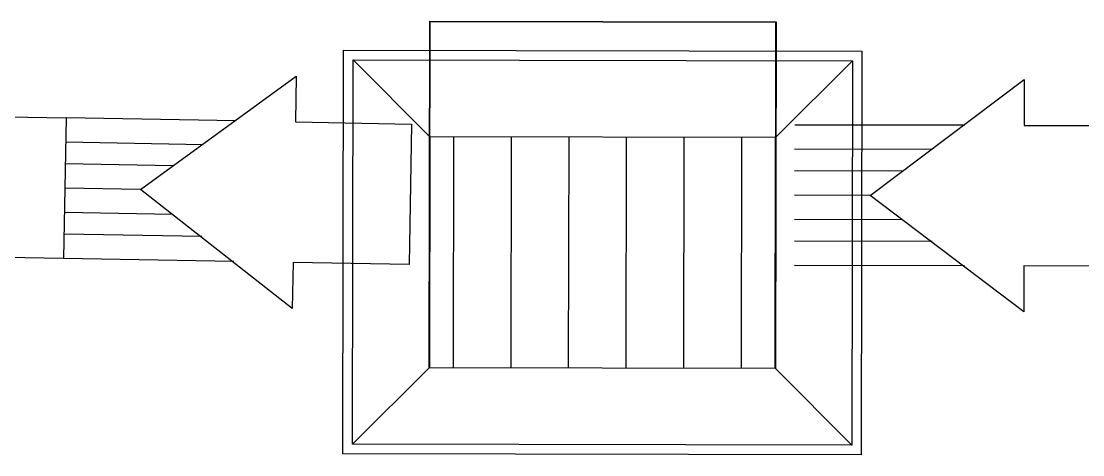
# Model space of a CAD drawing. Header units: metres. Extents: x -1164 to -1017, y 3 to 563.
# Drawn here: x -1038.171 to -1035.406, y 511.171 to 512.299 of the extents above; entities that cross this region are included whole.
import ezdxf

# ---------------------------------------------------------------- set-up
doc = ezdxf.new("R2010")
doc.units = ezdxf.units.M

# ---------------------------------------------------------------- blocks, each defined once
blk = doc.blocks.new('T2DPAA-T2D-C3S-SD-M2D-100020_250_dwg-40816774-DRG 2873021 - motorway level drainage')
at = {"color": 253, "lineweight": 25, "true_color": 0xa3a3a3}
for p, q in [((68.5715, -461.4272), (68.4652, -460.9972)), ((68.4167, -461.2989), (68.3492, -461.0259)), ((68.4898, -461.3605), (68.4038, -461.0124)), ((68.2938, -461.3293), (68.2263, -461.0563)), ((68.2166, -461.515), (68.1103, -461.085)), ((68.2578, -461.4179), (68.1717, -461.0698)), ((68.6608, -461.9256), (68.8032, -461.6812)), ((68.0966, -462.1391), (68.6768, -461.986)), ((68.1349, -462.2841), (68.7151, -462.131)), ((68.1732, -462.4291), (68.7533, -462.2761)), ((68.2115, -462.5742), (68.7916, -462.4211)), ((68.2497, -462.7192), (68.8299, -462.5661)), ((68.288, -462.8642), (68.8681, -462.7112)), ((68.8905, -462.7958), (69.1349, -462.9381)), ((68.9652, -463.1987), (68.8738, -462.852)), ((69.048, -463.2641), (68.9349, -462.8358)), ((68.8911, -463.1382), (68.8194, -462.8663)), ((68.7341, -463.2597), (68.6426, -462.913)), ((68.7688, -463.1705), (68.697, -462.8986)), ((68.6945, -463.3574), (68.5815, -462.9291))]:
    blk.add_line(p, q, dxfattribs=at)
at = {"color": 253, "lineweight": 25, "true_color": 0xa3a3a3, "flags": 128}
for points in [[(68.1191, -460.3585), (68.5087, -460.675), (68.3927, -460.7037), (68.4652, -460.9972), (68.1103, -461.0849), (68.0378, -460.7914), (67.9217, -460.8201), (68.1191, -460.3585), (68.0719, -460.1674)], [(68.335, -461.2322), (68.7246, -461.5487), (68.6086, -461.5774), (68.6811, -461.8709), (68.3262, -461.9586), (68.2537, -461.6651), (68.1377, -461.6938), (68.335, -461.2322), (68.2878, -461.0411)], [(67.8363, -461.9363), (68.8032, -461.6812), (69.1349, -462.9381), (68.168, -463.1933), (67.8363, -461.9363), (68.0807, -462.0786), (68.3103, -462.9489), (68.8905, -462.7958), (68.6608, -461.9256), (68.0807, -462.0786), (68.3103, -462.9489)], [(68.0807, -462.0786), (68.9509, -461.849), (69.1805, -462.7192), (68.3103, -462.9489), (68.168, -463.1933)], [(68.8084, -463.0728), (69.203, -463.3832), (69.0874, -463.4137), (69.1645, -463.706), (68.811, -463.7992), (68.7339, -463.5069), (68.6184, -463.5374), (68.8084, -463.0728), (68.7582, -462.8825)]]:
    blk.add_lwpolyline(points, dxfattribs=at)
for points in [[(67.8057, -461.9185), (68.821, -461.6506), (69.1654, -462.9559), (68.1502, -463.2238)], [(69.1818, -462.7199), (68.3096, -462.9501), (68.0795, -462.0779), (68.9516, -461.8478)]]:
    blk.add_lwpolyline(points, close=True, dxfattribs=at)
blk = doc.blocks.new('T2DPAA-T2D-PWC-SD-M2D-100001_ProposedDrainage_rvt-2-DRG 2873021 - motorway level drainage')
at = {"color": 253, "lineweight": 25, "true_color": 0xa3a3a3, "rotation": 75.11694444444437}
blk.add_blockref('T2DPAA-T2D-C3S-SD-M2D-100020_250_dwg-40816774-DRG 2873021 - motorway level drainage', (-1569.5164, 564.2847), dxfattribs=at)

msp = doc.modelspace()

# ---------------------------------------------------------------- block references
at = {"lineweight": 5}
msp.add_blockref('T2DPAA-T2D-PWC-SD-M2D-100001_ProposedDrainage_rvt-2-DRG 2873021 - motorway level drainage', (68.3458246, 0), dxfattribs=at)

doc.saveas('drawing.dxf')
